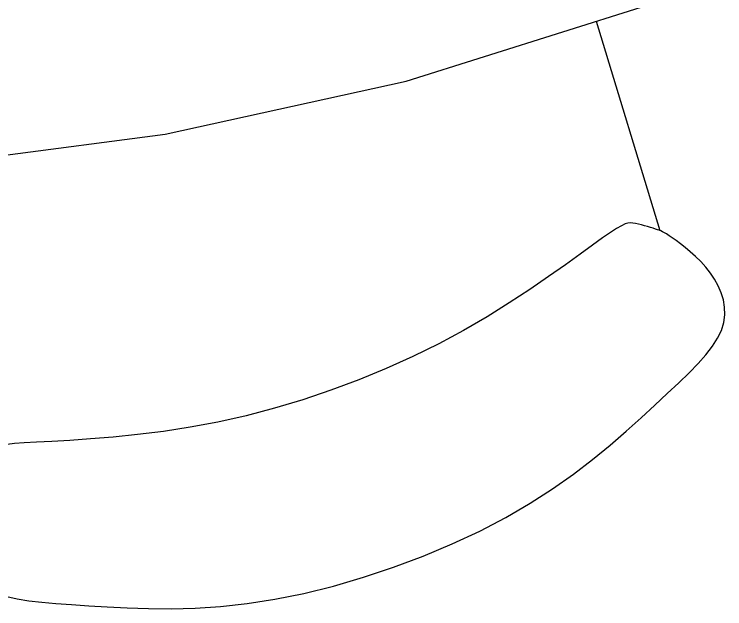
# Model space of a CAD drawing. Header units: metres. Extents: x 244.4 to 340.3, y -4.1 to 64.3.
# Drawn here: x 263.0747 to 263.4516, y 59.592 to 59.9071 of the extents above; entities that cross this region are included whole.
import ezdxf

# ---------------------------------------------------------------- set-up
doc = ezdxf.new("R2010")
doc.units = ezdxf.units.M
doc.layers.add('Edges', color=7, linetype='Continuous')

msp = doc.modelspace()

# ---------------------------------------------------------------- linework, layer by layer
msp.add_lwpolyline([(263.07077, 59.59855), (263.07625, 59.59727), (263.08241, 59.59625), (263.08926, 59.59543), (263.09683, 59.59475), (263.10514, 59.59415), (263.1142, 59.59355), (263.12403, 59.59294), (263.13463, 59.59239), (263.14596, 59.59203), (263.158, 59.59196), (263.17075, 59.5923), (263.18418, 59.59318), (263.19826, 59.5947), (263.21299, 59.59698), (263.22831, 59.6001), (263.24404, 59.60403), (263.25997, 59.60869), (263.27591, 59.614), (263.29164, 59.6199), (263.30696, 59.62631), (263.32166, 59.63316), (263.33552, 59.64037), (263.3484, 59.64786), (263.36031, 59.65555), (263.37129, 59.66332), (263.38142, 59.67107), (263.39074, 59.67871), (263.39931, 59.68612), (263.4072, 59.69321), (263.41445, 59.69988), (263.42112, 59.70604), (263.4272, 59.71174), (263.43265, 59.71703), (263.43746, 59.72198), (263.44161, 59.72665), (263.44506, 59.73109), (263.4478, 59.73538), (263.44981, 59.73956), (263.45106, 59.74369), (263.45162, 59.74777), (263.45155, 59.75177), (263.45092, 59.75567), (263.44978, 59.75946), (263.4482, 59.76312), (263.44625, 59.76662), (263.44399, 59.76995), (263.44149, 59.77309), (263.43883, 59.77602), (263.43608, 59.77874), (263.43332, 59.78123), (263.43062, 59.78347), (263.42808, 59.78546), (263.42576, 59.78717), (263.42374, 59.78861), (263.42208, 59.78975), (263.42072, 59.79065), (263.41959, 59.79133), (263.41863, 59.79186), (263.41775, 59.79227), (263.41688, 59.79262), (263.41596, 59.79293), (263.41489, 59.79327), (263.41364, 59.79366), (263.41222, 59.7941), (263.41069, 59.79455), (263.40908, 59.79501), (263.40745, 59.79544), (263.40584, 59.79584), (263.4043, 59.79616), (263.40287, 59.7964), (263.40157, 59.79651), (263.40024, 59.7964), (263.3987, 59.79595), (263.39677, 59.79505), (263.39426, 59.7936), (263.391, 59.79147), (263.38679, 59.78855), (263.38146, 59.78473), (263.37486, 59.77995), (263.36704, 59.77433), (263.35811, 59.76803), (263.34814, 59.76123), (263.33725, 59.7541), (263.32551, 59.74681), (263.31302, 59.73953), (263.29988, 59.73243), (263.28618, 59.72566), (263.27202, 59.71928), (263.25749, 59.71331), (263.2427, 59.70779), (263.22773, 59.70277), (263.21268, 59.69826), (263.19766, 59.69431), (263.18275, 59.69096), (263.16807, 59.6882), (263.15379, 59.686), (263.14008, 59.68428), (263.12712, 59.68296), (263.1151, 59.68197), (263.10419, 59.68124), (263.09458, 59.6807), (263.08644, 59.68026), (263.0799, 59.67987), (263.07479, 59.67949), (263.07091, 59.67909)])
at = {"layer": 'Edges'}
for p, q in [((263.28254, 59.87173), (263.40734, 59.91089)), ((263.38347, 59.9034), (263.41712, 59.79257)), ((263.15481, 59.84354), (263.28254, 59.87173)), ((263.02512, 59.82655), (263.15481, 59.84354))]:
    msp.add_line(p, q, dxfattribs=at)

doc.saveas('drawing.dxf')
